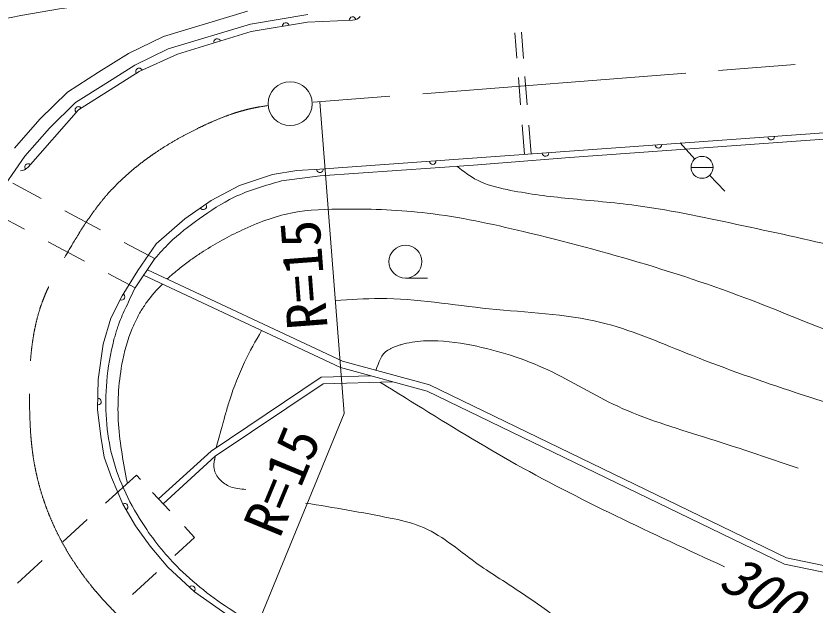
# Model space of a CAD drawing. Units: millimetres, scale not verified. Extents: x 40000 to 680000, y 20000 to 380000.
# Drawn here: x 370552 to 406897, y 279710 to 306520 of the extents above; entities that cross this region are included whole.
import ezdxf
from ezdxf.enums import TextEntityAlignment as Align

# ---------------------------------------------------------------- set-up
doc = ezdxf.new("R2010")
doc.units = ezdxf.units.MM
doc.header["$LTSCALE"] = 1000
doc.linetypes.add('CHAIN', pattern=[18.5, 12, -1.5, 3.5, -1.5])
for name, color, linetype, lineweight in [('M-BGD', 7, 'Continuous', 13), ('M-BMK', 2, 'CHAIN', 13), ('M-BMK-SRVR', 3, 'Continuous', 13), ('M-STR-HTXT', 7, 'Continuous', 13), ('M-STR-STR1', 1, 'Continuous', 13)]:
    doc.layers.add(name, color=color, linetype=linetype, lineweight=lineweight)
doc.styles.add('ＭＳ ゴシック', font='')
doc.styles.get('ＭＳ ゴシック').set_extended_font_data('MS Gothic')

msp = doc.modelspace()

# ---------------------------------------------------------------- linework, layer by layer
at = {"layer": 'M-BGD'}
for p, q in [((381085, 306739), (377257, 305587)), ((383826, 306582), (381220, 306153)), ((381220, 306153), (377477, 305027)), ((383819, 306233), (381256, 305809)), ((385862, 306329), (383819, 306233)), ((381256, 305809), (377903, 304788)), ((393243, 305755), (393336, 304596)), ((393542, 305778), (393638, 304587)), ((377257, 305587), (375665, 304808)), ((377477, 305027), (375957, 304283)), ((375665, 304808), (374310, 303961)), ((377903, 304788), (376150, 303998)), ((375957, 304283), (374632, 303454)), ((384374, 299546), (451099, 304359)), ((374310, 303961), (372888, 303047)), ((376150, 303998), (373394, 302244)), ((393407, 303723), (393507, 302479)), ((393704, 303765), (393807, 302482)), ((374632, 303454), (373263, 302575)), ((372888, 303047), (371635, 301827)), ((373263, 302575), (372071, 301414)), ((373394, 302244), (371101, 299642)), ((427257, 302331), (395752, 300083)), ((371635, 301827), (370483, 300506)), ((372071, 301414), (370957, 300137)), ((393580, 301566), (393689, 300218)), ((393882, 301554), (393988, 300239)), ((401432, 300001), (400762, 300751)), ((370957, 300137), (370075, 298863)), ((395752, 300083), (391370, 299737)), ((382216, 299304), (383328, 299493)), ((383328, 299493), (384374, 299546)), ((391370, 299737), (384395, 299247)), ((401260, 299631), (402260, 299631)), ((380726, 298800), (382216, 299304)), ((384395, 299247), (382636, 299016)), ((402102, 299271), (402792, 298541)), ((379426, 298129), (380726, 298800)), ((378230, 297290), (379426, 298129)), ((376929, 296157), (378230, 297290)), ((376090, 294940), (376929, 296157)), ((375377, 293787), (376090, 294940)), ((376530, 294970), (385410, 290802)), ((376359, 294719), (385306, 290519)), ((388268, 294588), (389268, 294588)), ((374873, 292759), (375377, 293787)), ((374517, 291584), (374873, 292759)), ((374286, 289969), (374517, 291584)), ((385410, 290802), (389367, 289729)), ((385306, 290519), (389261, 289447)), ((379423, 286720), (384434, 290079)), ((384434, 290079), (386693, 290143)), ((374265, 288605), (374286, 289969)), ((379609, 286483), (384529, 289781)), ((384529, 289781), (387694, 289872)), ((389367, 289729), (405602, 281852)), ((389261, 289447), (405505, 281566)), ((374412, 287388), (374265, 288605)), ((374559, 286444), (374412, 287388)), ((374894, 285521), (374559, 286444)), ((377041, 284541), (379423, 286720)), ((377246, 284322), (379609, 286483)), ((375419, 284304), (374894, 285521)), ((375985, 283318), (375419, 284304)), ((376656, 282395), (375985, 283318)), ((377454, 281430), (376656, 282395)), ((405602, 281852), (413220, 280299)), ((378670, 280318), (377454, 281430)), ((405505, 281566), (413096, 280018)), ((380202, 279228), (378670, 280318))]:
    msp.add_line(p, q, dxfattribs=at)
for centre, radius in [((401760, 299631), 500), ((388268, 295338), 750)]:
    msp.add_circle(centre, radius, dxfattribs=at)
for centre, radius, start, end in [((385862, 306329), 150, 11.3276, 182.7006), ((385838, 306829), 500, 272.7006, 317.7006), ((382823, 306067), 150, 9.8515, 189.3472), ((379706, 305336), 150, 17.445, 196.9406), ((376150, 303998), 150, 24.2539, 212.4712), ((373394, 302244), 150, 32.4712, 228.6044), ((404904, 301027), 150, 184.1261, 4.1261), ((399772, 300657), 150, 184.1261, 4.1261), ((394639, 300286), 150, 184.1261, 4.1261), ((389506, 299916), 150, 184.1261, 4.1261), ((370726, 299973), 500, 273.6044, 318.6044), ((371101, 299642), 150, 48.6044, 228.6044), ((384374, 299546), 150, 182.9146, 4.1261), ((379070, 297855), 150, 207.3085, 27.3085), ((375353, 293742), 150, 244.459, 64.459), ((374281, 288968), 150, 273.1544, 93.1544), ((375495, 284182), 150, 297.7036, 117.7036), ((378552, 280431), 150, 316.4591, 136.4591)]:
    msp.add_arc(centre, radius, start, end, dxfattribs=at)
for points, knots in [([(375211, 270128), (372039, 271905), (368867, 273681), (365493, 275028), (363748, 275725), (361950, 276306), (360308, 277211), (359916, 277427), (359533, 277662), (359114, 277825), (358433, 278091), (357657, 278170), (357067, 278576), (356858, 278720), (356673, 278905), (356487, 279088), (356031, 279537), (355575, 279968), (355123, 280418), (354704, 280834), (354286, 281267), (353792, 281578), (353031, 282057), (352088, 282248), (351302, 282669), (350887, 282892), (350515, 283179), (350074, 283420), (349868, 283532), (349647, 283635), (349526, 283811), (349445, 283928), (349409, 284079), (349394, 284241), (349378, 284421), (349388, 284615), (349490, 284731), (349592, 284848), (349788, 284885), (349968, 284886), (350291, 284890), (350563, 284781), (350852, 284707), (351149, 284631), (351463, 284592), (351773, 284612), (352117, 284633), (352457, 284725), (352765, 284875), (353265, 285117), (353682, 285508), (354056, 285926), (354608, 286543), (355066, 287219), (355502, 287911), (355922, 288577), (356322, 289258), (356673, 289964), (357117, 290857), (357484, 291789), (357778, 292741), (358066, 293671), (358285, 294618), (358465, 295578), (358643, 296527), (358782, 297487), (358794, 298445), (358808, 299611), (358632, 300774), (358435, 301939), (358294, 302773), (358142, 303607), (357831, 304380), (357723, 304648), (357596, 304909), (357501, 305189), (357427, 305406), (357373, 305635), (357394, 305860), (357418, 306109), (357536, 306354), (357714, 306541), (357888, 306725), (358121, 306853), (358363, 306893), (358638, 306938), (358924, 306869), (359194, 306775), (359543, 306654), (359865, 306489), (360205, 306381), (360792, 306196), (361432, 306178), (362068, 306200), (362666, 306221), (363260, 306277), (363825, 306147), (364218, 306057), (364598, 305877), (364996, 305796), (365340, 305726), (365697, 305730), (366050, 305753), (366909, 305809), (367745, 305977), (368584, 306137), (370921, 306580), (373276, 306953), (375616, 307367), (376526, 307528), (377434, 307694), (378353, 307831), (379174, 307953), (380004, 308052), (380827, 308007), (381642, 307963), (382449, 307779), (383263, 307706), (383995, 307639), (384732, 307662), (385469, 307684)], [0, 0, 0, 0, 1, 1, 1, 2, 2, 2, 3, 3, 3, 4, 4, 4, 5, 5, 5, 6, 6, 6, 7, 7, 7, 8, 8, 8, 9, 9, 9, 10, 10, 10, 11, 11, 11, 12, 12, 12, 13, 13, 13, 14, 14, 14, 15, 15, 15, 16, 16, 16, 17, 17, 17, 18, 18, 18, 19, 19, 19, 20, 20, 20, 21, 21, 21, 22, 22, 22, 23, 23, 23, 24, 24, 24, 25, 25, 25, 26, 26, 26, 27, 27, 27, 28, 28, 28, 29, 29, 29, 30, 30, 30, 31, 31, 31, 32, 32, 32, 33, 33, 33, 34, 34, 34, 35, 35, 35, 36, 36, 36, 37, 37, 37, 38, 38, 38, 39, 39, 39, 40, 40, 40, 40]), ([(390609, 299683), (390907, 299448), (391206, 299213), (391538, 299042), (391953, 298827), (392421, 298713), (392888, 298617), (393762, 298438), (394633, 298323), (395511, 298232), (396524, 298126), (397545, 298052), (398558, 297923), (400166, 297719), (401754, 297376), (403341, 297036), (404941, 296694), (406541, 296354), (408124, 295956), (409112, 295707), (410093, 295436), (411094, 295223), (412275, 294972), (413483, 294804), (414681, 294837), (416203, 294879), (417709, 295247), (419233, 295377), (419938, 295438), (420648, 295448), (421354, 295416), (422416, 295368), (423472, 295226), (424517, 295030), (425721, 294805), (426909, 294510), (428105, 294259), (429202, 294028), (430306, 293834), (431422, 293680), (432345, 293553), (433277, 293454), (434199, 293487), (435847, 293546), (437464, 294025), (439098, 294336), (440935, 294686), (442793, 294824), (444653, 294953), (446477, 295080), (448303, 295198), (450130, 295223), (451956, 295248), (453782, 295181), (455607, 295030), (457834, 294846), (460058, 294538), (462280, 294606), (464198, 294664), (466115, 295002), (467989, 295455), (469770, 295884), (471514, 296417), (473274, 296920), (474636, 297310), (476009, 297683), (477401, 297923), (479420, 298271), (481482, 298340), (483534, 298502), (484454, 298574), (485372, 298666), (486273, 298849), (487261, 299050), (488228, 299360), (489166, 299736), (490659, 300335), (492076, 301099), (493493, 301863)], [0, 0, 0, 0, 1, 1, 1, 2, 2, 2, 3, 3, 3, 4, 4, 4, 5, 5, 5, 6, 6, 6, 7, 7, 7, 8, 8, 8, 9, 9, 9, 10, 10, 10, 11, 11, 11, 12, 12, 12, 13, 13, 13, 14, 14, 14, 15, 15, 15, 16, 16, 16, 17, 17, 17, 18, 18, 18, 19, 19, 19, 20, 20, 20, 21, 21, 21, 22, 22, 22, 23, 23, 23, 24, 24, 24, 25, 25, 25, 26, 26, 26, 26]), ([(382636, 299016), (381897, 298806), (381158, 298597), (380475, 298267), (379918, 297998), (379398, 297649), (378889, 297287), (378414, 296948), (377949, 296597), (377535, 296191), (377303, 295965), (377088, 295721), (376872, 295477)], [0, 0, 0, 0, 1, 1, 1, 2, 2, 2, 3, 3, 3, 4, 4, 4, 4]), ([(377424, 294551), (377602, 294702), (377781, 294854), (377962, 295003), (378118, 295132), (378276, 295259), (378440, 295377), (378510, 295427), (378580, 295475), (378651, 295524), (378721, 295573), (378791, 295622), (378862, 295669), (378933, 295717), (379005, 295763), (379077, 295809), (379639, 296165), (380222, 296488), (380827, 296772), (381542, 297109), (382289, 297392), (383059, 297547), (383869, 297710), (384705, 297732), (385538, 297733), (386786, 297735), (388027, 297692), (389257, 297547), (390727, 297374), (392181, 297055), (393628, 296710), (397401, 295809), (401123, 294725), (404724, 293301), (406072, 292768), (407403, 292187), (408784, 291751), (409945, 291384), (411142, 291120), (412348, 290945), (413830, 290730), (415327, 290651), (416812, 290480), (418820, 290250), (420807, 289854), (422794, 289457)], [0, 0, 0, 0, 1, 1, 1, 2, 2, 2, 3, 3, 3, 4, 4, 4, 5, 5, 5, 6, 6, 6, 7, 7, 7, 8, 8, 8, 9, 9, 9, 10, 10, 10, 11, 11, 11, 12, 12, 12, 13, 13, 13, 14, 14, 14, 15, 15, 15, 15]), ([(375970, 294144), (375835, 293859), (375701, 293574), (375568, 293289), (375507, 293159), (375447, 293030), (375389, 292899), (375332, 292768), (375276, 292636), (375229, 292502), (375201, 292424), (375176, 292345), (375151, 292266), (375125, 292187), (375099, 292108), (375075, 292029), (375051, 291950), (375030, 291870), (375009, 291790), (374847, 291164), (374737, 290525), (374681, 289879), (374581, 288732), (374650, 287560), (374940, 286449), (375236, 285319), (375761, 284253), (376410, 283278), (376875, 282581), (377403, 281931), (377996, 281347), (378775, 280578), (379666, 279922), (380590, 279329), (381121, 278988), (381662, 278669), (382204, 278349)], [0, 0, 0, 0, 1, 1, 1, 2, 2, 2, 3, 3, 3, 4, 4, 4, 5, 5, 5, 6, 6, 6, 7, 7, 7, 8, 8, 8, 9, 9, 9, 10, 10, 10, 11, 11, 11, 12, 12, 12, 12]), ([(375618, 285255), (375447, 286146), (375277, 287037), (375217, 287939), (375156, 288847), (375208, 289766), (375372, 290666), (375473, 291223), (375618, 291773), (375837, 292292), (375873, 292379), (375912, 292465), (375952, 292550), (375992, 292635), (376034, 292720), (376076, 292804), (376118, 292888), (376161, 292972), (376209, 293053), (376254, 293129), (376304, 293202), (376354, 293276), (376403, 293350), (376452, 293424), (376503, 293496), (376713, 293791), (376963, 294054), (377214, 294318)], [0, 0, 0, 0, 1, 1, 1, 2, 2, 2, 3, 3, 3, 4, 4, 4, 5, 5, 5, 6, 6, 6, 7, 7, 7, 8, 8, 8, 9, 9, 9, 9]), ([(415536, 287241), (413538, 287542), (411539, 287844), (409582, 288328), (408289, 288648), (407015, 289047), (405750, 289467), (404165, 289994), (402596, 290552), (401039, 291176), (399756, 291690), (398482, 292249), (397155, 292574), (395512, 292977), (393786, 293021), (392081, 293195), (390416, 293366), (388769, 293661), (387110, 293661), (386433, 293661), (385754, 293613), (385075, 293564)], [0, 0, 0, 0, 1, 1, 1, 2, 2, 2, 3, 3, 3, 4, 4, 4, 5, 5, 5, 6, 6, 6, 7, 7, 7, 7]), ([(381723, 292201), (381453, 291727), (381184, 291253), (380949, 290762), (380684, 290210), (380463, 289637), (380277, 289053), (380246, 288956), (380216, 288859), (380187, 288761), (380157, 288663), (380128, 288565), (380100, 288467), (380071, 288369), (380043, 288271), (380017, 288173), (379997, 288101), (379979, 288029), (379961, 287957), (379942, 287886), (379924, 287814), (379905, 287742), (379828, 287453), (379744, 287166), (379660, 286879)], [0, 0, 0, 0, 1, 1, 1, 2, 2, 2, 3, 3, 3, 4, 4, 4, 5, 5, 5, 6, 6, 6, 7, 7, 7, 8, 8, 8, 8]), ([(406123, 285942), (404694, 286426), (403266, 286910), (401821, 287365), (400503, 287780), (399172, 288172), (397925, 288754), (396843, 289259), (395825, 289907), (394741, 290414), (393644, 290926), (392479, 291292), (391286, 291532), (390603, 291669), (389911, 291764), (389219, 291735), (388873, 291720), (388526, 291675), (388189, 291592), (388133, 291579), (388077, 291564), (388022, 291546), (387967, 291528), (387914, 291506), (387858, 291488), (387803, 291470), (387747, 291454), (387695, 291430), (387655, 291412), (387618, 291389), (387580, 291368), (387541, 291347), (387502, 291327), (387465, 291305), (387165, 291126), (387046, 290759), (386927, 290391)], [0, 0, 0, 0, 1, 1, 1, 2, 2, 2, 3, 3, 3, 4, 4, 4, 5, 5, 5, 6, 6, 6, 7, 7, 7, 8, 8, 8, 9, 9, 9, 10, 10, 10, 11, 11, 11, 12, 12, 12, 12]), ([(387105, 289855), (387568, 289569), (388031, 289282), (388494, 288996), (389988, 288071), (391483, 287144), (393011, 286279), (396171, 284492), (399476, 282972), (402781, 281453)], [0, 0, 0, 0, 1, 1, 1, 2, 2, 2, 3, 3, 3, 3]), ([(379626, 286495), (379614, 286449), (379601, 286403), (379593, 286356), (379591, 286347), (379590, 286338), (379588, 286328), (379565, 286191), (379541, 286048), (379562, 285912), (379589, 285731), (379697, 285562), (379829, 285422), (379965, 285278), (380127, 285164), (380304, 285095), (380522, 285011), (380762, 284994), (381003, 284976)], [0, 0, 0, 0, 1, 1, 1, 2, 2, 2, 3, 3, 3, 4, 4, 4, 5, 5, 5, 6, 6, 6, 6]), ([(383722, 284352), (385005, 284141), (386288, 283931), (387576, 283668), (388035, 283575), (388495, 283475), (388923, 283306), (389853, 282938), (390634, 282245), (391460, 281649), (392104, 281183), (392776, 280777), (393432, 280343), (395687, 278849), (397742, 277034), (400009, 275541), (401500, 274560), (403082, 273718), (404700, 272960), (406810, 271971), (408981, 271125), (411111, 270185), (411932, 269822), (412748, 269445), (413553, 269047), (414185, 268734), (414811, 268409), (415385, 267992), (415795, 267694), (416178, 267350), (416467, 266938), (416779, 266493), (416981, 265970), (417106, 265439), (417189, 265084), (417238, 264724), (417287, 264365)], [0, 0, 0, 0, 1, 1, 1, 2, 2, 2, 3, 3, 3, 4, 4, 4, 5, 5, 5, 6, 6, 6, 7, 7, 7, 8, 8, 8, 9, 9, 9, 10, 10, 10, 11, 11, 11, 12, 12, 12, 12])]:
    msp.add_open_spline(points, degree=3, knots=knots, dxfattribs=at)
at = {"layer": 'M-BMK'}
msp.add_line((456345, 308245), (384020, 302588), dxfattribs=at)
msp.add_open_spline([(382025, 302445), (381692, 302394), (381358, 302343), (381033, 302256), (380965, 302238), (380896, 302218), (380827, 302199), (380758, 302180), (380689, 302162), (380621, 302142), (380553, 302121), (380485, 302099), (380418, 302075), (379861, 301883), (379319, 301649), (378790, 301389), (378148, 301074), (377525, 300720), (376929, 300319), (376128, 299779), (375376, 299152), (374737, 298433), (373955, 297551), (373344, 296529), (372749, 295501), (372389, 294879), (372035, 294254), (371780, 293589), (371413, 292631), (371253, 291588), (371194, 290556), (371162, 289994), (371160, 289434), (371169, 288873), (371180, 288099), (371212, 287322), (371321, 286554), (371458, 285594), (371716, 284649), (372086, 283750), (372554, 282611), (373202, 281546), (373973, 280589), (374494, 279942), (375071, 279345), (375680, 278779), (376297, 278206), (376946, 277664), (377643, 277199), (378511, 276619), (379454, 276157), (380396, 275695)], degree=3, knots=[0, 0, 0, 0, 1, 1, 1, 2, 2, 2, 3, 3, 3, 4, 4, 4, 5, 5, 5, 6, 6, 6, 7, 7, 7, 8, 8, 8, 9, 9, 9, 10, 10, 10, 11, 11, 11, 12, 12, 12, 13, 13, 13, 14, 14, 14, 15, 15, 15, 16, 16, 16, 17, 17, 17, 17], dxfattribs=at)
at = {"layer": 'M-BMK-SRVR'}
msp.add_circle((383022, 302528), 1000, dxfattribs=at)
at = {"layer": 'M-STR-HTXT'}
for q in [(384367, 302615), (380285, 275740)]:
    msp.add_line((385477, 288425), q, dxfattribs=at)
at = {"layer": 'M-STR-STR1'}
for p, q in [((370405, 298906), (371700, 298219)), ((369612, 297515), (370934, 296815)), ((372781, 297646), (374403, 296786)), ((372019, 296239), (373666, 295366)), ((375477, 296217), (376881, 295472)), ((375970, 294144), (376872, 295477)), ((374742, 294795), (375970, 294144)), ((374624, 284352), (376027, 285628)), ((376027, 285628), (376216, 285427)), ((376764, 284838), (377545, 284001)), ((372681, 282584), (373795, 283598)), ((378215, 283282), (378673, 282791)), ((378673, 282791), (377771, 281958)), ((370621, 280711), (371745, 281733)), ((376942, 281191), (375858, 280190))]:
    msp.add_line(p, q, dxfattribs=at)

# ---------------------------------------------------------------- texts
at = {"layer": 'M-BGD', "style": 'ＭＳ ゴシック', "oblique": 15}
msp.add_text('300', height=1833, rotation=329.309, dxfattribs=at).set_placement((402888, 281347), align=Align.MIDDLE_LEFT)
at = {"layer": 'M-STR-HTXT', "style": 'ＭＳ ゴシック'}
for rotation, p in [(94.325, (383815, 292250)), (67.51, (381698, 283053))]:
    msp.add_text('R=15', height=1833, rotation=rotation, dxfattribs=at).set_placement(p, align=Align.MIDDLE_LEFT)

doc.saveas('drawing.dxf')
